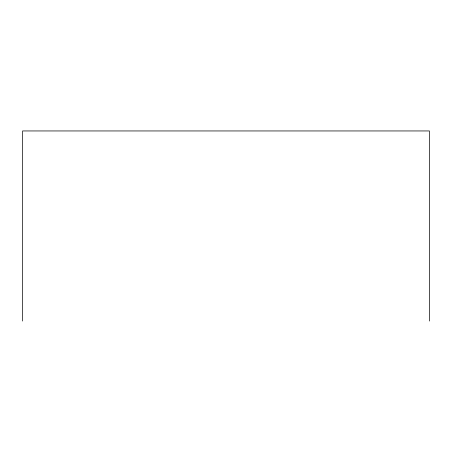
<?xml version="1.0" encoding="UTF-8"?>
<svg xmlns="http://www.w3.org/2000/svg" width="452" height="452" viewBox="0 0 452 452"><rect width="100%" height="100%" fill="white"/><g stroke="black" fill="none" stroke-linecap="round" stroke-linejoin="round"><path stroke-width="0.68" d="M429.4 321.05L429.4 130.95L22.6 130.95L22.6 321.05"/></g></svg>
